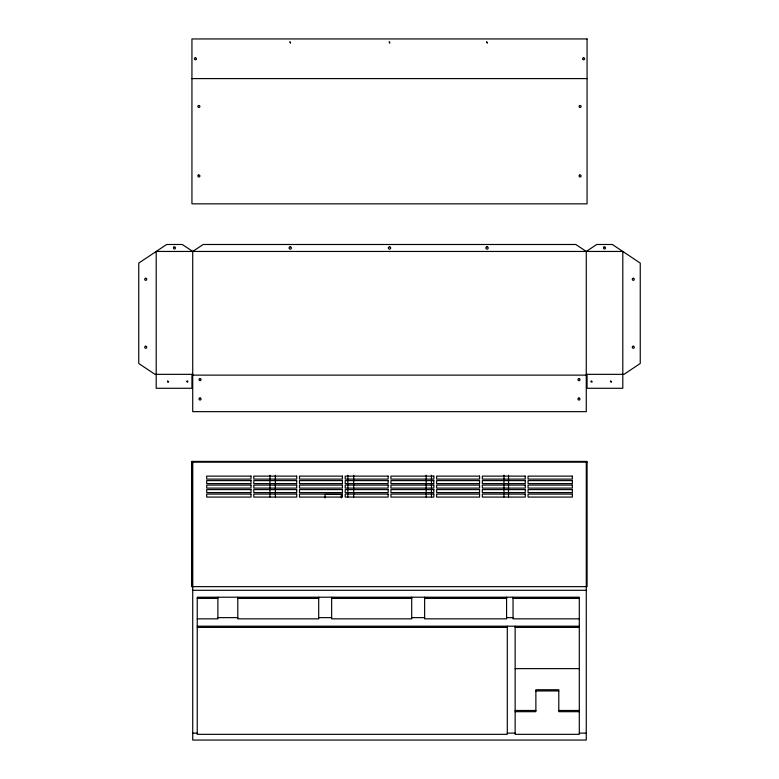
<?xml version="1.0" encoding="UTF-8"?>
<svg xmlns="http://www.w3.org/2000/svg" width="779" height="779" viewBox="0 0 779 779"><rect width="100%" height="100%" fill="white"/><g stroke="black" fill="none" stroke-linecap="round" stroke-linejoin="round"><path stroke-width="1.17" d="M191.946 586.645L191.946 461.411L587.084 461.411L587.084 586.645L191.946 586.645L191.946 461.411M192.725 251.451L203.173 244.489L575.827 244.489L586.275 251.451L586.275 411.653L192.725 411.653L192.725 251.451L182.276 244.489L166.648 244.489L138.75 263.088L138.75 363.481L155.031 374.348L192.725 374.348M586.275 251.451L596.724 244.489L612.352 244.489L640.25 263.088L640.25 363.491L623.969 374.348L586.275 374.348M191.936 78.601L587.064 78.601M192.725 375.127L586.275 375.127M191.975 462.19L587.084 462.19M192.725 590.297L586.275 590.297M197.243 598.418L217.877 598.418M237.79 598.418L318.699 598.418M331.65 598.418L411.711 598.418M424.633 598.418L506.584 598.418M513.04 598.418L579.303 598.418M217.877 617.64L237.79 617.64M318.699 617.64L331.65 617.64M411.711 617.64L424.633 617.64M506.584 617.64L513.04 617.64M197.243 618.847L217.877 618.847L217.877 597.211M579.303 618.847L513.04 618.847L513.04 597.211M197.243 626.189L579.303 626.189M197.243 627.397L507.295 627.397M515.143 627.397L579.303 627.397M515.143 668.635L579.303 668.635M535.874 690.954L558.796 690.954M515.143 710.477L535.874 710.477M558.796 710.477L579.303 710.477M515.143 711.685L535.874 711.685L535.874 689.746L558.796 689.746L558.796 711.685L579.303 711.685M192.725 733.127L197.243 733.127M507.295 733.127L515.143 733.127M579.303 733.127L586.275 733.127M587.054 374.348L587.054 388.283L622.801 388.283L622.801 251.451L156.199 251.451L156.199 388.283L191.946 388.283L191.946 374.348M586.295 462.19L586.275 740.05L192.725 740.05L192.725 586.645M515.143 626.189L515.143 734.334L579.303 734.334L579.303 597.211L197.243 597.211L197.243 734.334L507.295 734.334L507.295 626.189M508.521 475.219L508.521 496.934M506.584 597.211L506.584 618.847L424.633 618.847L424.633 597.211M503.955 475.219L503.955 496.934M431.469 475.219L431.469 496.934M426.171 475.219L426.171 496.934M411.711 597.211L411.711 618.847L331.65 618.847L331.65 597.211M353.685 475.219L353.685 496.934M347.853 475.219L347.853 496.934M341.309 497.927L341.309 494.431L325.096 494.431L325.096 497.927M318.699 597.211L318.699 618.847L237.79 618.847L237.79 597.211M275.367 475.219L275.367 496.934M269.914 475.219L269.914 496.934M192.754 462.19L192.754 586.645M198.353 105.506L197.798 106.46L198.353 107.405L199.443 107.405L199.999 106.46L199.443 105.506L198.353 105.506M198.353 175.022L197.798 175.976L198.353 176.921L199.443 176.921L199.999 175.976L199.443 175.022L198.353 175.022M289.973 41.959L290.518 42.903L289.973 41.959M173.912 247.021L173.366 247.975L173.912 248.92L175.012 248.92L175.557 247.975L175.012 247.021L173.912 247.021M167.699 381.126L167.699 382.226L168.332 382.226L168.644 381.681L167.699 381.126M187.116 381.126L186.804 381.681L187.749 382.226L187.749 381.126L187.116 381.126M389.227 41.959L389.773 42.903L389.227 41.959M486.739 41.959L487.294 42.903L486.739 41.959M579.557 105.506L579.001 106.46L579.557 107.405L580.647 107.405L581.202 106.46L580.647 105.506L579.557 105.506M579.557 175.022L579.001 175.976L579.557 176.921L580.647 176.921L581.202 175.976L580.647 175.022L579.557 175.022M603.988 247.021L603.443 247.975L603.988 248.92L605.088 248.92L605.634 247.975L605.088 247.021L603.988 247.021M591.251 381.126L590.93 381.681L591.884 382.226L592.196 381.681L591.251 381.126M610.668 381.126L610.356 381.681L611.301 382.226L611.622 381.681L610.668 381.126M195.412 57.675L194.468 58.221L194.468 59.321L195.412 59.866L196.366 59.321L196.366 58.221L195.412 57.675M145.712 278.22L144.758 278.765L144.758 279.865L145.712 280.411L146.666 279.865L146.666 278.765L145.712 278.22M583.588 57.675L582.634 58.221L582.634 59.321L583.588 59.866L584.532 59.321L584.532 58.221L583.588 57.675M290.246 246.7L289.145 247.342L289.145 248.608L290.246 249.241L291.336 248.608L291.336 247.342L290.246 246.7M145.712 346.168L144.758 346.723L144.758 347.814L145.712 348.369L146.666 347.814L146.666 346.723L145.712 346.168M389.5 246.7L388.4 247.342L388.4 248.608L389.5 249.241L390.6 248.608L390.6 247.342L389.5 246.7M200.037 378.565L199.093 379.11L199.093 380.21L200.037 380.756L200.992 380.21L200.992 379.11L200.037 378.565M200.037 397.942L199.093 398.488L199.093 399.588L200.037 400.133L200.992 399.588L200.992 398.488L200.037 397.942M487.011 246.7L485.921 247.342L485.921 248.608L487.011 249.241L488.112 248.608L488.112 247.342L487.011 246.7M633.288 278.22L632.334 278.765L632.334 279.865L633.288 280.411L634.242 279.865L634.242 278.765L633.288 278.22M633.288 346.168L632.334 346.723L632.334 347.814L633.288 348.369L634.242 347.814L634.242 346.723L633.288 346.168M578.963 378.565L578.008 379.11L578.008 380.21L578.963 380.756L579.907 380.21L579.907 379.11L578.963 378.565M578.963 397.952L578.008 398.507L578.008 399.598L578.963 400.153L579.907 399.598L579.907 398.507L578.963 397.952M587.064 38.95L191.936 38.95L191.936 203.835L587.064 203.835L587.064 38.95M251.004 476.125L206.688 476.125L206.688 479.114L251.004 479.114L251.004 476.125M296.711 476.125L253.788 476.125L253.788 479.114L296.711 479.114L296.711 476.125M342.429 476.125L299.496 476.125L299.496 479.114L342.429 479.114L342.429 476.125M388.137 476.125L345.214 476.125L345.214 479.114L388.137 479.114L388.137 476.125M433.845 476.125L390.922 476.125L390.922 479.114L433.845 479.114L433.845 476.125M479.552 476.125L436.63 476.125L436.63 479.114L479.552 479.114L479.552 476.125M525.27 476.125L482.337 476.125L482.337 479.114L525.27 479.114L525.27 476.125M572.37 476.125L528.055 476.125L528.055 479.114L572.37 479.114L572.37 476.125M251.004 480.614L206.688 480.614L206.688 483.613L251.004 483.613L251.004 480.614M296.711 480.614L253.788 480.614L253.788 483.613L296.711 483.613L296.711 480.614M342.429 480.614L299.496 480.614L299.496 483.613L342.429 483.613L342.429 480.614M388.137 480.614L345.214 480.614L345.214 483.613L388.137 483.613L388.137 480.614M433.845 480.614L390.922 480.614L390.922 483.613L433.845 483.613L433.845 480.614M479.552 480.614L436.63 480.614L436.63 483.613L479.552 483.613L479.552 480.614M525.27 480.614L482.337 480.614L482.337 483.613L525.27 483.613L525.27 480.614M572.37 480.614L528.055 480.614L528.055 483.613L572.37 483.613L572.37 480.614M251.004 485.103L206.688 485.103L206.688 488.102L251.004 488.102L251.004 485.103M296.711 485.103L253.788 485.103L253.788 488.102L296.711 488.102L296.711 485.103M342.429 485.103L299.496 485.103L299.496 488.102L342.429 488.102L342.429 485.103M388.137 485.103L345.214 485.103L345.214 488.102L388.137 488.102L388.137 485.103M433.845 485.103L390.922 485.103L390.922 488.102L433.845 488.102L433.845 485.103M479.552 485.103L436.63 485.103L436.63 488.102L479.552 488.102L479.552 485.103M525.27 485.103L482.337 485.103L482.337 488.102L525.27 488.102L525.27 485.103M572.37 485.103L528.055 485.103L528.055 488.102L572.37 488.102L572.37 485.103M251.004 489.601L206.688 489.601L206.688 492.591L251.004 492.591L251.004 489.601M296.711 489.601L253.788 489.601L253.788 492.591L296.711 492.591L296.711 489.601M342.429 489.601L299.496 489.601L299.496 492.591L342.429 492.591L342.429 489.601M388.137 489.601L345.214 489.601L345.214 492.591L388.137 492.591L388.137 489.601M433.845 489.601L390.922 489.601L390.922 492.591L433.845 492.591L433.845 489.601M479.552 489.601L436.63 489.601L436.63 492.591L479.552 492.591L479.552 489.601M525.27 489.601L482.337 489.601L482.337 492.591L525.27 492.591L525.27 489.601M572.37 489.601L528.055 489.601L528.055 492.591L572.37 492.591L572.37 489.601M251.004 494.09L206.688 494.09L206.688 497.08L251.004 497.08L251.004 494.09M296.711 494.09L253.788 494.09L253.788 497.08L296.711 497.08L296.711 494.09M342.429 494.09L299.496 494.09L299.496 497.08L342.429 497.08L342.429 494.09M388.137 494.09L345.214 494.09L345.214 497.08L388.137 497.08L388.137 494.09M433.845 494.09L390.922 494.09L390.922 497.08L433.845 497.08L433.845 494.09M479.552 494.09L436.63 494.09L436.63 497.08L479.552 497.08L479.552 494.09M525.27 494.09L482.337 494.09L482.337 497.08L525.27 497.08L525.27 494.09M572.37 494.09L528.055 494.09L528.055 497.08L572.37 497.08L572.37 494.09"/></g></svg>
